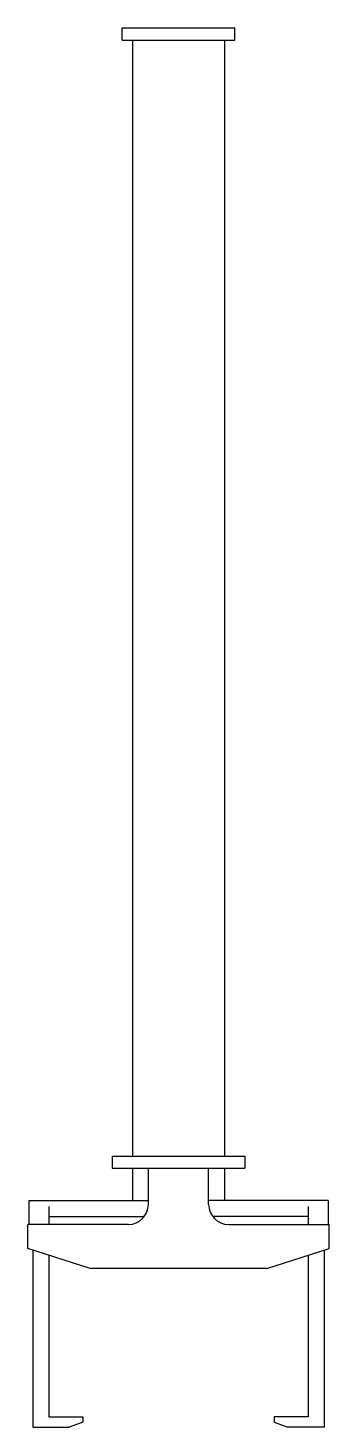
# Model space of a CAD drawing. Extents: x -375 to 375, y 2488 to 5976.
import ezdxf

# ---------------------------------------------------------------- set-up
doc = ezdxf.new("R2010")
doc.units = 0
doc.layers.get('0').update_dxf_attribs({"linetype": 'CONTINUOUS'})

msp = doc.modelspace()

# ---------------------------------------------------------------- linework, layer by layer
at = {"color": 7, "linetype": 'CONTINUOUS'}
for p, q in [((-140, 5946.099999), (-140, 5976.099999)), ((-140, 5976.099999), (140, 5976.099999)), ((140, 5946.099999), (140, 5976.099999)), ((-140, 5946.099999), (140, 5946.099999)), ((-115, 5946.099999), (-115, 3163.104267)), ((115, 5946.099999), (115, 3163.104267)), ((-165, 3163.104267), (-165, 3133.104267)), ((-165, 3163.104267), (165, 3163.104267)), ((165, 3163.104267), (165, 3133.104267)), ((-165, 3133.104267), (165, 3133.104267)), ((-115, 3133.104267), (-115, 3053.104267)), ((-75, 3043.104267), (-75, 3133.104267)), ((75, 3043.104267), (75, 3133.104267)), ((115, 3133.104267), (115, 3053.104267)), ((-373.005, 3053.104267), (-75, 3053.104267)), ((-373.005, 3053.104267), (-373.005, 2993.104267)), ((-323.005, 3038.104267), (-323.005, 2993.104267)), ((373.005, 3053.104267), (75, 3053.104267)), ((323.005, 3038.104267), (323.005, 2993.104267)), ((373.005, 3053.104267), (373.005, 2993.104267)), ((-323.005, 3013.104267), (-85, 3013.104267)), ((323.005, 3013.104267), (85, 3013.104267)), ((-125, 2993.104267), (-375.005, 2993.104267)), ((-375.005, 2933.468444), (-375.005, 2993.104267)), ((125, 2993.104267), (375.005, 2993.104267)), ((375.005, 2933.468444), (375.005, 2993.104267)), ((-220, 2883.104267), (-375.005, 2933.468444)), ((220, 2883.104267), (375.005, 2933.468444)), ((-363.005, 2928.330047), (-363.005, 2513.129267)), ((-323.005, 2915.598796), (-323.005, 2513.129267)), ((323.005, 2915.598796), (323.005, 2513.129267)), ((363.005, 2928.330047), (363.005, 2513.129267)), ((220, 2883.104267), (-220, 2883.104267)), ((-363.005, 2513.129267), (-363.005, 2488.129267)), ((-323.005, 2513.129267), (-238.005, 2513.129267)), ((-238.005, 2513.129267), (-238.005, 2500.629267)), ((238.005, 2513.129267), (238.005, 2500.629267)), ((323.005, 2513.129267), (238.005, 2513.129267)), ((363.005, 2513.129267), (363.005, 2488.129267)), ((-363.005, 2488.129267), (-272.348468, 2488.129267)), ((-238.005, 2500.629267), (-272.348468, 2488.129267)), ((238.005, 2500.629267), (272.348468, 2488.129267)), ((363.005, 2488.129267), (272.348468, 2488.129267))]:
    msp.add_line(p, q, dxfattribs=at)
for centre, start, end in [((-125, 3043.104267), 270, 0), ((125, 3043.104267), 180, 270)]:
    msp.add_arc(centre, 50, start, end, dxfattribs=at)

doc.saveas('drawing.dxf')
